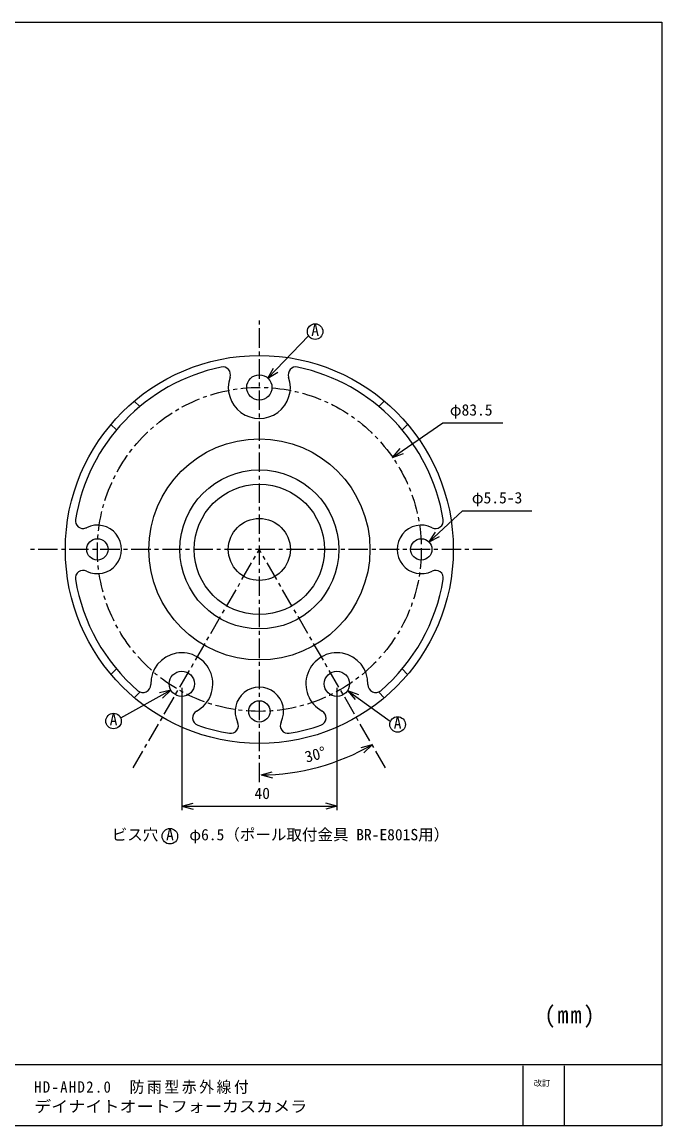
# Model space of a CAD drawing. Units: millimetres on the paper. Extents: x -131 to 294, y -95 to 190.
# Drawn here: x 129.5 to 294.5, y -94.9 to 189.6 of the extents above; entities that cross this region are included whole.
import ezdxf
from ezdxf.enums import TextEntityAlignment as Align

# ---------------------------------------------------------------- set-up
doc = ezdxf.new("R2010")
doc.units = ezdxf.units.MM
doc.linetypes.add('CHAIN1', pattern=[8, 5, -1, 1, -1])
doc.layers.add('0-0_0', color=4, linetype='Continuous')
doc.styles.add('ＭＳ ゴシック', font='')
doc.styles.get('ＭＳ ゴシック').set_extended_font_data('MS Gothic')

msp = doc.modelspace()

# ---------------------------------------------------------------- linework, layer by layer
at = {"layer": '0-0_0', "linetype": 'CHAIN1'}
for p, q in [((190.685, -6.318), (190.685, 113.682)), ((250.685, 53.682), (130.685, 53.682)), ((158.185, -2.61), (190.685, 53.682)), ((223.185, -2.61), (190.685, 53.682))]:
    msp.add_line(p, q, dxfattribs=at)
at = {"layer": '0-0_0'}
for p, q in [((192.878, 97.8), (203.348, 108.725)), ((192.878, 97.8), (194.323, 100.43)), ((192.878, 97.8), (195.444, 99.355)), ((158.437, 91.916), (159.856, 90.496)), ((222.881, 91.916), (221.462, 90.496)), ((153.846, 84.486), (152.426, 85.906)), ((225.02, 77.372), (237.95, 86.294)), ((228.892, 85.906), (227.472, 84.486)), ((237.95, 86.294), (253.444, 86.294)), ((225.02, 77.372), (226.964, 79.657)), ((225.02, 77.372), (227.846, 78.379)), ((234.479, 55.611), (243.009, 63.661)), ((243.009, 63.661), (260.896, 63.661)), ((234.479, 55.611), (236.054, 58.164)), ((234.479, 55.611), (237.12, 57.035)), ((153.846, 22.881), (152.426, 21.461)), ((227.472, 22.881), (228.892, 21.461)), ((167.86, 17.435), (154.866, 10.216)), ((167.86, 17.435), (164.95, 16.706)), ((167.86, 17.435), (165.704, 15.349)), ((170.685, 18.041), (170.685, -13.532)), ((210.685, 18.041), (210.685, -13.532)), ((213.444, 17.323), (224.441, 9.443)), ((213.444, 17.323), (216.252, 16.266)), ((213.444, 17.323), (215.347, 15.004)), ((159.856, 16.87), (158.437, 15.451)), ((159.856, 16.87), (159.925, 16.939)), ((221.462, 16.87), (221.408, 16.924)), ((222.881, 15.451), (221.462, 16.87)), ((219.753, 3.335), (216.855, 2.559)), ((219.753, 3.335), (217.632, 1.214)), ((191.13, -4.452), (194.022, -3.653)), ((191.13, -4.452), (194.034, -5.206)), ((170.685, -12.532), (173.583, -11.756)), ((170.685, -12.532), (210.685, -12.532)), ((170.685, -12.532), (173.583, -13.309)), ((210.685, -12.532), (207.787, -11.756)), ((210.685, -12.532), (207.787, -13.309)), ((294.455, -79.193), (-130.955, -79.187)), ((258.562, -79.439), (258.562, -94.919)), ((269.231, -79.439), (269.231, -94.919))]:
    msp.add_line(p, q, dxfattribs=at)
msp.add_lwpolyline([(-130.955, 189.607), (294.455, 189.607), (294.455, -94.919), (-130.955, -94.919)], close=True, dxfattribs=at)
for centre, radius in [((205.06, 109.829), 2), ((190.685, 53.682), 50), ((190.685, 95.432), 3.25), ((190.685, 53.682), 28.5), ((190.685, 53.682), 20.5), ((190.685, 53.682), 16.8), ((190.685, 53.682), 8), ((148.935, 53.682), 2.75), ((232.435, 53.682), 2.75), ((170.685, 19.041), 3.25), ((210.685, 19.041), 3.25), ((190.685, 11.932), 2.75), ((153.099, 9.443), 2), ((226.318, 8.559), 2), ((167.628, -20.247), 2)]:
    msp.add_circle(centre, radius, dxfattribs=at)
at = {"layer": '0-0_0', "linetype": 'CHAIN1'}
msp.add_circle((190.685, 53.682), 41.75, dxfattribs=at)
at = {"layer": '0-0_0'}
for centre, radius, start, end in [((190.685, 53.682), 48.016, 101.84419, 170.75894), ((181.241, 98.718), 2, 340.81705, 101.84419), ((200.13, 98.718), 2, 78.15581, 199.18295), ((190.685, 53.682), 48.016, 9.24106, 78.15581), ((190.685, 95.432), 8, 160.81705, 19.18295), ((145.267, 61.071), 2, 170.75894, 291.20602), ((148.935, 53.682), 6.25, 243.59924, 116.40083), ((232.435, 53.682), 6.25, 63.59917, 296.40076), ((236.104, 61.071), 2, 243.59921, 9.24106), ((145.267, 61.071), 2, 291.20602, 296.40079), ((145.267, 46.292), 2, 63.59921, 189.24106), ((190.685, 53.682), 48.016, 189.24106, 229.31624), ((190.685, 53.682), 48.016, 310.68376, 350.75894), ((236.104, 46.292), 2, 350.75894, 116.40079), ((170.685, 19.041), 8, 298.54764, 181.45236), ((210.685, 19.041), 8, 358.54764, 241.45236), ((160.688, 18.787), 2, 229.31624, 1.45236), ((190.685, 11.932), 6.25, 333.59921, 206.40079), ((220.682, 18.787), 2, 178.54764, 310.68376), ((175.464, 10.257), 2, 118.54764, 250.68376), ((205.906, 10.257), 2, 289.31624, 61.45236), ((183.296, 8.263), 2, 260.75894, 26.40079), ((198.075, 8.263), 2, 153.59921, 279.24106), ((190.685, 53.682), 48.016, 250.68376, 260.75894), ((190.685, 53.682), 48.016, 279.24106, 289.31624), ((190.685, 53.682), 58.136, 270.43853, 299.99998)]:
    msp.add_arc(centre, radius, start, end, dxfattribs=at)

# ---------------------------------------------------------------- texts
at = {"layer": '0-0_0', "style": 'ＭＳ ゴシック'}
for s, p in [('A', (204.066, 107.841)), ('φ83.5', (239.778, 87.294)), ('φ5.5-3', (245.449, 64.661)), ('A', (152.105, 7.455)), ('A', (225.325, 6.572)), ('40', (189.435, -11.532)), ('ビス穴 A\u3000φ6.5（ポール取付金具 BR-E801S用）', (152.643, -22.186))]:
    msp.add_text(s, height=2.933, dxfattribs=at).set_placement(p, align=Align.BOTTOM_LEFT)
msp.add_text('30°', height=2.933, rotation=15, dxfattribs=at).set_placement((203.058, -2.154), align=Align.BOTTOM_LEFT)
at = {"layer": '0-0_0', "style": 'ＭＳ ゴシック', "width": 1.05}
msp.add_text('改訂', height=1.466, dxfattribs=at).set_placement((261.402, -85.084), align=Align.BOTTOM_LEFT)
at = {"layer": '0-0_0', "color": 7, "style": 'ＭＳ ゴシック', "width": 1.1}
msp.add_text('デイナイトオートフォーカスカメラ', height=2.933, dxfattribs=at).set_placement((132.631, -92.239), align=Align.BOTTOM_LEFT)
at = {"layer": '0-0_0', "color": 3, "insert": (264.175, -69.621), "char_height": 4.399, "attachment_point": 7, "style": 'ＭＳ ゴシック'}
msp.add_mtext('\\T1.18;\\W0.95;(mm)', dxfattribs=at)
at = {"layer": '0-0_0', "color": 7, "insert": (132.631, -86.686), "char_height": 2.933, "attachment_point": 7, "style": 'ＭＳ ゴシック'}
msp.add_mtext('\\T1.18;\\W0.95;HD-AHD2.0\u3000防雨型赤外線付', dxfattribs=at)

doc.saveas('drawing.dxf')
